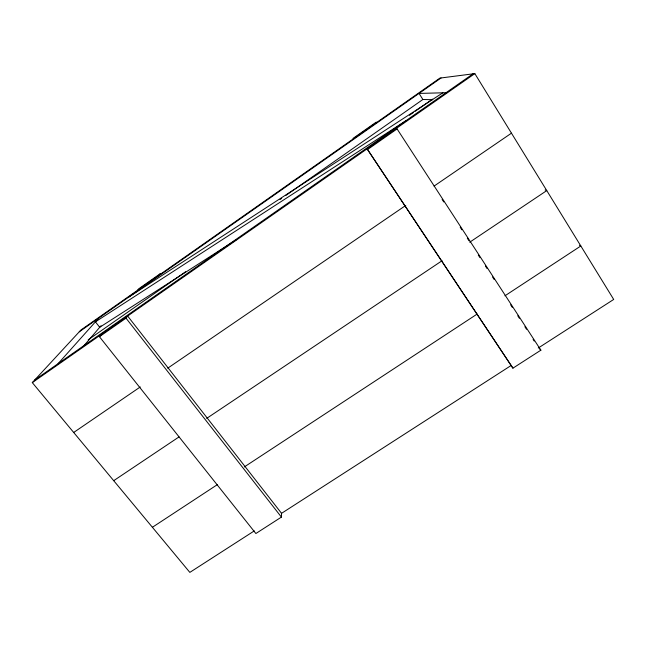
<?xml version="1.0" encoding="UTF-8"?>
<svg xmlns="http://www.w3.org/2000/svg" width="646" height="646" viewBox="0 0 646 646"><rect width="100%" height="100%" fill="white"/><g stroke="black" fill="none" stroke-linecap="round" stroke-linejoin="round"><path stroke-width="0.97" d="M281.414 517.091L281.551 513.336L127.65 316.039L126.018 318.155L99.436 336.711L255.873 533.523L281.414 517.091L126.018 318.155M159.199 275.075L160.256 273.694L138.85 288.722L137.63 290.207M99.436 336.711L101.309 334.426M84.085 345.594L101.026 325.745M58.075 363.674L98.773 318.107M254.274 530.907L189.843 572.388L32.3 382.618L80.944 329.985L439.886 78.109L474.834 73.612L613.7 299.445L538.255 348.032M79.272 331.794L441.065 77.964M280.025 199.509L281.672 198.354M285.807 195.463L422.96 99.444M88.203 339.82L185.644 271.716M409.419 115.303L413.545 112.42M415.2 111.265L432.537 99.145M34.763 379.953L473.042 73.838M32.3 382.618L474.834 73.612M367.8 149.371L397.08 128.925L540.88 350.18L512.924 368.163L367.09 148.846L512.924 368.163M73.692 432.473L140.271 386.954M167.734 368.18L405.761 205.436M434.064 186.096L511.462 133.173M113.704 480.672L179.039 436.906M206.68 418.39L442.066 260.726M469.707 242.218L546.766 190.594L545.151 189.989M152.399 527.281L217.339 484.645M244.325 466.929L477.095 314.093M504.922 295.82L580.827 245.981L579.47 245.27M128.425 297.305L442.865 92.806M405.736 120.85L95.422 321.861L99.718 327.28L236.404 239.682M281.398 513.433L511.123 365.499M446.006 92.725L419.036 93.42L422.896 99.492L432.707 99.718M376.788 122.385L376.142 122.183L353.031 138.406L353.483 138.737M396.079 128.602L397.08 128.925M539.733 348.993L540.88 350.18M442.122 199.42L443.762 201.956M460.21 227.247L461.858 229.774M467.333 238.204L468.98 240.74M478.298 255.065L479.946 257.601M485.421 266.031L487.068 268.558M492.551 276.989L494.198 279.516M510.639 304.815L512.286 307.343M517.761 315.773L519.408 318.3M524.891 326.731L526.538 329.266M533.111 339.376L534.21 341.064"/></g></svg>
